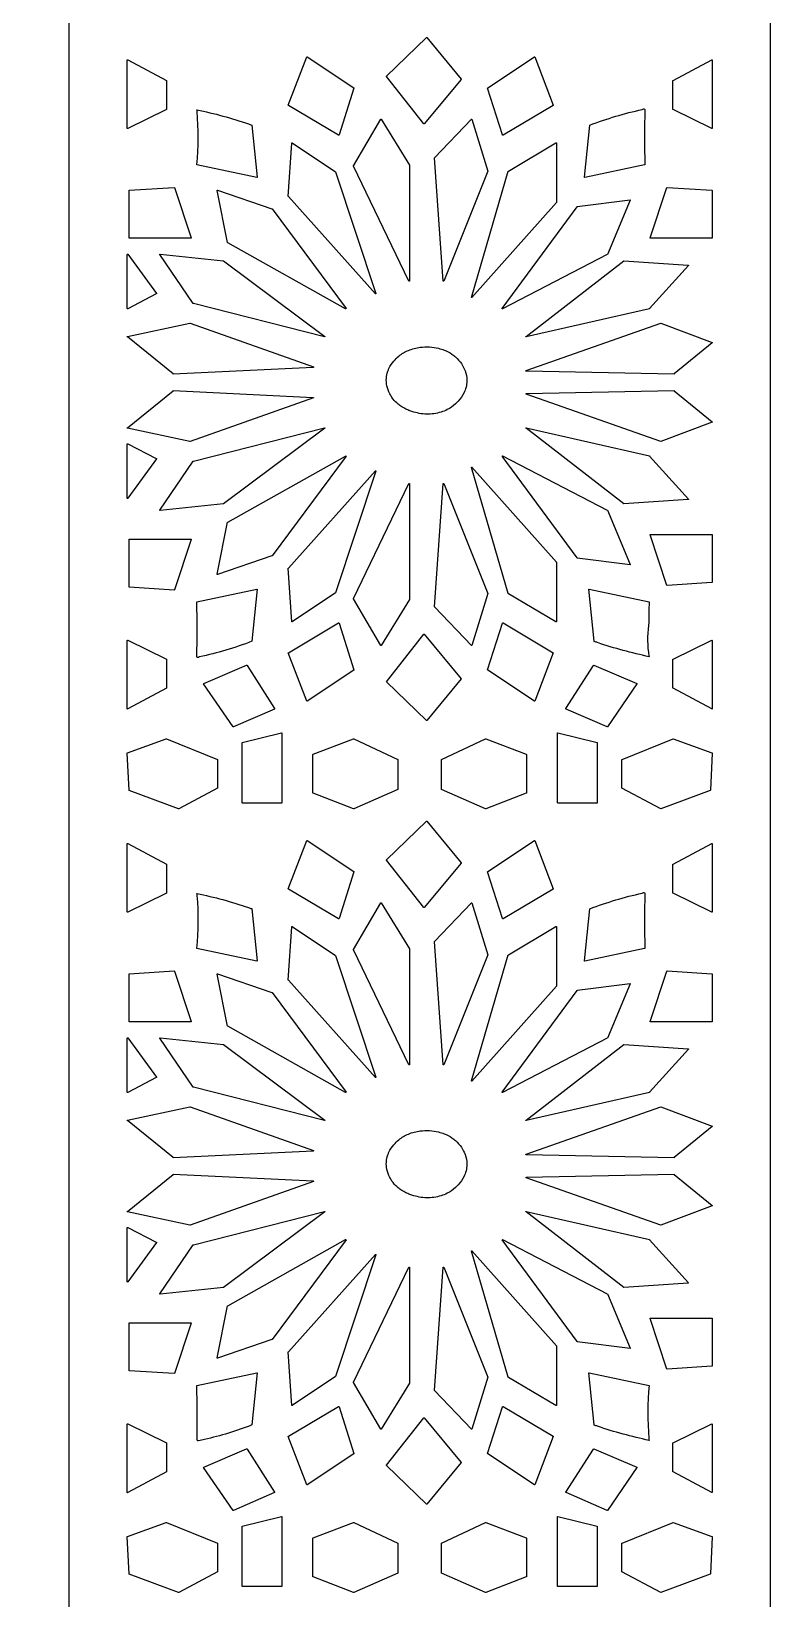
# Model space of a CAD drawing. Header units: millimetres. Extents: x -145 to 725, y -840 to 1160.
# Drawn here: x 420 to 725, y 145 to 792 of the extents above; entities that cross this region are included whole.
import ezdxf

# ---------------------------------------------------------------- set-up
doc = ezdxf.new("R2010")
doc.units = ezdxf.units.MM
doc.layers.add('Default', color=70, linetype='Continuous')

msp = doc.modelspace()

# ---------------------------------------------------------------- linework, layer by layer
at = {"layer": 'Default'}
msp.add_line((435, 1160), (435, -840), dxfattribs=at)
msp.add_lwpolyline([(435, 1160), (145, 1160), (-145, 1160), (-145, -840), (145, -840), (435, -840), (725, -840), (725, 1160)], close=True, dxfattribs=at)
for points in [[(566.33, 773.9), (582.76, 789.84, -0.435072), (582.94, 789.83), (597.18, 772.66, -0.364864), (597.18, 772.55), (581.85, 754.16, -0.459083), (581.66, 754.16), (566.32, 773.78, -0.385253)], [(475.4, 771.99), (475.4, 760.12, -0.268212), (475.34, 760.03), (459.34, 752.29, -0.341154), (459.19, 752.31, -0.208315), (459.17, 752.37), (459.17, 780.58, -0.390005), (459.3, 780.67, -0.076347), (459.34, 780.66), (475.34, 772.07, -0.291202)], [(533.53, 781.88), (552.8, 769, -0.354317), (552.84, 768.9), (546.66, 749.59, -0.435093), (546.48, 749.53), (525.76, 761.8, -0.388342), (525.71, 761.91), (533.35, 781.83, -0.443491)], [(635.14, 761.8), (614.42, 749.53, -0.363873), (614.26, 749.56, -0.100889), (614.24, 749.59), (608.06, 768.9, -0.319753), (608.1, 769), (627.37, 781.88, -0.360597), (627.53, 781.87, -0.105389), (627.55, 781.83), (635.19, 761.91, -0.353843)], [(684.6, 760.12), (684.6, 771.99, -0.26013), (684.66, 772.07), (700.66, 780.66, -0.337115), (700.81, 780.64, -0.224277), (700.83, 780.58), (700.83, 752.37, -0.389397), (700.7, 752.28, -0.065958), (700.66, 752.29), (684.66, 760.03, -0.306925)], [(487.91, 759.98, -0.031047), (509.27, 754.15, -0.001988), (510.59, 753.69, -0.321287), (510.67, 753.61), (512.85, 732.15, -0.393551), (512.72, 732.04), (512.7, 732.05), (487.96, 737.26, 0.040598), (488.07, 759.2, 0.122148)], [(672.94, 737.26), (648.2, 732.05, -0.369619), (648.06, 732.1, -0.157009), (648.05, 732.15), (650.24, 753.61, -0.039301), (671.96, 760.09), (671.97, 760.09, -0.214847), (672.42, 760.35, -0.191851), (672.89, 760.23, -0.151676), (673.03, 760.07, 0.017088), (673.03, 737.35, -0.334655)], [(564.1, 756.1), (575.74, 737.09, -0.140421), (575.75, 737.04), (575.75, 689.22, -0.776467), (575.53, 689.18), (552.62, 736.7, -0.249426), (552.63, 736.78), (563.9, 756.09, -0.544222)], [(589.7, 689.22), (586.07, 740.1, -0.213473), (586.09, 740.17), (601.36, 756.11, -0.58351), (601.56, 756.08), (601.56, 756.08), (608.11, 734.62, -0.171915), (608.11, 734.56), (589.93, 689.19, -0.542218), (589.72, 689.17, -0.146566)], [(527.35, 746.32), (545.17, 734.36, -0.168051), (545.2, 734.31), (561.93, 684.04, -0.688281), (561.73, 683.95), (525.73, 724.11, -0.204054), (525.71, 724.17), (527.16, 746.25, -0.51677)], [(601.34, 682.5), (616.61, 734.62, -0.189507), (616.66, 734.67), (636.29, 746.32, -0.454024), (636.47, 746.28, -0.118573), (636.47, 746.24), (636.47, 721.72, -0.183816), (636.45, 721.66), (601.55, 682.42, -0.553764), (601.34, 682.44, -0.20786)], [(459.89, 707), (459.89, 726.62, -0.348082), (460, 726.72), (478.54, 727.94, -0.326372), (478.66, 727.88), (478.66, 727.87), (485.57, 707.03, -0.377277), (485.49, 706.91, -0.057318), (485.46, 706.9), (460.01, 706.9, -0.333844), (459.9, 706.97, -0.087285)], [(549.39, 677.8), (500.67, 705.08, -0.22772), (500.62, 705.15), (496.26, 726.61, -0.488385), (496.41, 726.71), (518.96, 719.05, -0.152), (519.01, 719.01), (549.55, 677.93, -0.494369), (549.46, 677.79, -0.128005)], [(675.16, 707.03), (682.06, 727.87, -0.303537), (682.18, 727.94), (700.73, 726.72, -0.267642), (700.82, 726.66, -0.12097), (700.83, 726.62), (700.83, 707, -0.355753), (700.72, 706.9), (700.72, 706.9), (675.27, 706.9, -0.335937), (675.16, 706.97, -0.179979)], [(614.08, 677.93), (644.99, 719.93, -0.198653), (645.07, 719.97), (666.89, 722.73, -0.407113), (667.02, 722.66, -0.162856), (667.01, 722.6), (657.56, 700.23, -0.16679), (657.51, 700.17), (614.24, 677.8, -0.46922), (614.07, 677.85, -0.288409)], [(471.16, 683.93), (459.34, 677.8, -0.355387), (459.19, 677.82, -0.237636), (459.17, 677.88), (459.17, 700.26, -0.365915), (459.27, 700.36, -0.27671), (459.38, 700.31), (471.2, 684.06, -0.438598)], [(498.99, 697.57), (540.81, 666.3, -0.597002), (540.75, 666.14, -0.107699), (540.7, 666.14), (486.52, 679.93, -0.190932), (486.45, 679.98), (472.64, 700.21, -0.542452), (472.74, 700.35), (472.75, 700.35), (498.93, 697.59, -0.134841)], [(664.37, 697.6), (690.91, 695.76, -0.515323), (691.01, 695.64, -0.116496), (690.99, 695.6), (674.99, 677.82, -0.15123), (674.93, 677.79), (624.03, 666.14, -0.466255), (623.88, 666.22, -0.271128), (623.92, 666.3), (664.28, 697.57, -0.179097)], [(485.14, 671.84), (536.05, 653.75, -0.788219), (536.01, 653.56), (536.01, 653.56), (478.2, 650.8, -0.188634), (478.11, 650.83), (459.2, 666.16, -0.609808), (459.25, 666.32), (485.07, 671.84, -0.137896)], [(685.08, 650.8), (623.99, 652.03, -0.559991), (623.89, 652.16, -0.218751), (623.95, 652.22), (679.58, 671.84, -0.175925), (679.68, 671.84), (700.77, 663.87, -0.612357), (700.8, 663.71), (685.16, 650.83, -0.173252)], [(582.85, 634.2, -0.068165), (576.79, 635.35, -0.018332), (575.15, 635.97, -0.056741), (571.81, 637.84, -0.023658), (570.53, 638.86, -0.064014), (568.54, 641.11, -0.041877), (567.67, 642.64, -0.07775), (566.42, 646.01, -0.133544), (566.83, 651.95, -0.025756), (567.29, 653.08, -0.061011), (569.3, 656.18, -0.044453), (571.4, 658.25, -0.072767), (575.3, 660.57, -0.06443), (580.24, 661.86, -0.092176), (587.78, 661.44, -0.035694), (590.12, 660.71, -0.058051), (593.33, 659.02, -0.036229), (594.75, 657.89, -0.061687), (597.22, 655.12, -0.044168), (598.42, 653.03, -0.08405), (599.44, 649.3, -0.113781), (598.76, 644.14, -0.022101), (598.34, 643.15, -0.070272), (595.86, 639.56, -0.023478), (594.75, 638.45, -0.071074), (591.39, 636.1, -0.042337), (588.82, 635.07, -0.075667)], [(478.2, 643.95), (536.01, 641.19, -0.563864), (536.11, 641.06, -0.2084), (536.05, 641), (485.14, 622.92, -0.137807), (485.07, 622.91), (459.25, 628.43, -0.69256), (459.2, 628.59), (478.11, 643.92, -0.178487)], [(679.58, 622.92), (623.95, 642.53, -0.789035), (623.99, 642.72), (623.99, 642.72), (685.08, 643.95, -0.184088), (685.16, 643.92), (700.8, 631.04, -0.562993), (700.77, 630.89), (679.68, 622.92, -0.175566)], [(472.64, 594.54), (486.45, 614.78, -0.174423), (486.52, 614.82), (540.7, 628.62, -0.467643), (540.84, 628.54, -0.281397), (540.81, 628.45), (498.99, 597.18, -0.134059), (498.93, 597.16), (472.75, 594.4, -0.493192), (472.62, 594.5, -0.142089)], [(664.28, 597.18), (623.92, 628.45, -0.589798), (623.97, 628.62, -0.101883), (624.03, 628.62), (674.93, 616.97, -0.162034), (674.99, 616.93), (690.99, 599.15, -0.563857), (690.91, 599), (690.91, 599), (664.37, 597.16, -0.186951)], [(471.2, 615.75), (459.38, 599.5, -0.449433), (459.18, 599.5, -0.23657), (459.17, 599.55), (459.17, 621.93, -0.35362), (459.28, 622.03, -0.11589), (459.34, 622.01), (471.16, 615.88, -0.489108)], [(518.96, 575.7), (496.41, 568.04, -0.398415), (496.26, 568.09, -0.165449), (496.26, 568.15), (500.62, 589.61, -0.210051), (500.67, 589.67), (549.39, 616.95, -0.489451), (549.57, 616.9, -0.283357), (549.55, 616.82), (519.01, 575.74, -0.15133)], [(614.24, 616.96), (657.51, 594.58, -0.184006), (657.56, 594.53), (667.01, 572.15, -0.463848), (666.9, 572.02), (666.89, 572.02), (645.07, 574.78, -0.210212), (644.99, 574.82), (614.08, 616.82, -0.488861), (614.16, 616.97, -0.151499)], [(545.17, 560.39), (527.35, 548.43, -0.435982), (527.17, 548.47), (527.16, 548.51), (525.71, 570.58, -0.203097), (525.73, 570.64), (561.73, 610.8, -0.542639), (561.93, 610.78, -0.222525), (561.93, 610.72), (545.2, 560.44, -0.164767)], [(616.61, 560.14), (601.34, 612.25, -0.686973), (601.55, 612.33), (636.45, 573.09, -0.186194), (636.47, 573.04), (636.47, 548.51, -0.512392), (636.29, 548.43), (616.66, 560.08, -0.19074)], [(575.74, 557.66), (564.1, 538.66, -0.546929), (563.9, 538.66), (552.63, 557.97, -0.251812), (552.62, 558.05), (575.53, 605.57, -0.547032), (575.74, 605.58, -0.140992), (575.75, 605.53), (575.75, 557.71, -0.136754)], [(601.36, 538.64), (586.09, 554.58, -0.220153), (586.07, 554.65), (589.7, 605.54, -0.799484), (589.93, 605.56), (608.11, 560.19, -0.172409), (608.11, 560.14), (601.56, 538.68, -0.524675)], [(682.06, 563.51), (675.16, 584.35, -0.377277), (675.24, 584.47, -0.057317), (675.27, 584.48), (700.72, 584.48, -0.333845), (700.83, 584.41, -0.087285), (700.83, 584.38), (700.83, 564.76, -0.348082), (700.73, 564.66), (682.18, 563.44, -0.326372), (682.07, 563.5)], [(485.57, 582.51), (478.66, 561.67, -0.303537), (478.54, 561.6), (460, 562.82, -0.267642), (459.9, 562.88, -0.12097), (459.89, 562.92), (459.89, 582.54, -0.355753), (460, 582.64), (460.01, 582.64), (485.46, 582.64, -0.335937), (485.57, 582.57, -0.179979)], [(487.96, 556.77), (512.7, 561.98, -0.36962), (512.84, 561.93, -0.157008), (512.85, 561.88), (510.67, 540.42, -0.039301), (488.94, 533.94), (488.93, 533.94, -0.214848), (488.48, 533.67, -0.191852), (488.01, 533.8, -0.151675), (487.88, 533.96, 0.017088), (487.88, 556.67, -0.334686)], [(674.81, 534.04, -0.031101), (653.49, 539.87, -0.002049), (652.13, 540.34, -0.321321), (652.05, 540.42), (649.87, 561.88, -0.393536), (650, 561.98), (650.01, 561.98), (674.76, 556.77, -0.001825), (674.59, 546.94), (674.59, 546.94, 0.078628), (674.72, 534.32, 0.069553)], [(546.66, 547.92), (552.84, 528.61, -0.319754), (552.8, 528.51), (533.53, 515.63, -0.360598), (533.37, 515.65, -0.105387), (533.35, 515.68), (525.71, 535.61, -0.353842), (525.76, 535.71), (546.48, 547.98, -0.363873), (546.64, 547.96, -0.100891)], [(627.37, 515.63), (608.1, 528.51, -0.354318), (608.06, 528.61), (614.24, 547.92, -0.435095), (614.42, 547.98), (635.14, 535.71, -0.38834), (635.19, 535.61), (627.55, 515.68, -0.443489)], [(475.4, 532.99), (475.4, 521.11, -0.26013), (475.34, 521.03), (459.34, 512.45, -0.337115), (459.19, 512.47, -0.224277), (459.17, 512.53), (459.17, 540.73, -0.389397), (459.31, 540.83, -0.065958), (459.34, 540.82), (475.34, 533.07, -0.306925)], [(566.32, 523.73), (581.66, 543.35, -0.456141), (581.85, 543.36), (597.18, 524.96, -0.365016), (597.18, 524.85), (582.94, 507.68, -0.424435), (582.76, 507.67), (566.33, 523.62, -0.394101)], [(684.6, 521.11), (684.6, 532.99, -0.268212), (684.66, 533.07), (700.66, 540.82, -0.341154), (700.81, 540.79, -0.208315), (700.83, 540.73), (700.83, 512.53, -0.390005), (700.7, 512.44, -0.076348), (700.66, 512.45), (684.66, 521.03, -0.291202)], [(508.65, 530.47), (520.02, 512.58, -0.43988), (519.97, 512.44), (503.06, 505.05, -0.320783), (502.92, 505.07), (502.91, 505.08), (490.73, 522.79, -0.447473), (490.77, 522.92), (490.77, 522.92), (508.5, 530.51, -0.32152), (508.64, 530.49)], [(640.44, 512.58), (651.8, 530.47, -0.34417), (651.96, 530.51), (669.68, 522.92, -0.413927), (669.74, 522.81, -0.07516), (669.73, 522.79), (657.55, 505.08, -0.337967), (657.4, 505.05), (640.49, 512.44, -0.413893), (640.43, 512.56)], [(475.33, 500.16), (496.42, 491.58, -0.328431), (496.49, 491.49), (496.49, 479.84, -0.263614), (496.43, 479.76), (480.43, 471.18, -0.214637), (480.32, 471.17), (459.96, 478.83, -0.322823), (459.89, 478.92), (459.17, 494.25, -0.309297), (459.24, 494.34), (475.24, 500.16, -0.185217)], [(506.62, 473.71), (506.62, 498.54, -0.313956), (506.7, 498.63), (522.88, 502.62, -0.371406), (523.02, 502.57, -0.132815), (523.03, 502.53), (523.03, 473.71, -0.355886), (522.91, 473.61), (506.73, 473.61, -0.312028), (506.63, 473.68, -0.103796)], [(552.68, 471.17), (535.96, 477.61, -0.333557), (535.89, 477.7), (535.89, 493.64, -0.290236), (535.96, 493.73), (552.68, 500.16, -0.203522), (552.79, 500.16), (570.97, 491.58, -0.31042), (571.02, 491.49), (571.02, 479.23, -0.277558), (570.96, 479.14), (552.78, 471.17, -0.195533)], [(624.11, 493.64), (624.11, 477.7, -0.290236), (624.04, 477.61), (607.32, 471.17, -0.1964), (607.22, 471.17), (589.04, 479.14, -0.320511), (588.98, 479.23), (588.98, 491.49, -0.269904), (589.03, 491.58), (607.21, 500.16, -0.202156), (607.32, 500.16), (624.04, 493.73, -0.333557)], [(637.12, 502.62), (653.3, 498.63, -0.338747), (653.38, 498.55), (653.38, 498.54), (653.38, 473.71, -0.355888), (653.27, 473.61), (637.09, 473.61, -0.312009), (636.98, 473.68, -0.103813), (636.97, 473.71), (636.97, 502.53, -0.394029), (637.11, 502.62)], [(700.04, 478.83), (679.68, 471.17, -0.21791), (679.57, 471.18), (663.57, 479.76, -0.289603), (663.52, 479.84), (663.52, 491.49, -0.284942), (663.58, 491.58), (684.67, 500.16, -0.184504), (684.77, 500.16), (700.76, 494.34, -0.352307), (700.83, 494.25), (700.11, 478.92, -0.278825)], [(566.33, 450.17), (582.76, 466.11, -0.435073), (582.94, 466.1), (597.18, 448.93, -0.364863), (597.18, 448.82), (581.85, 430.43, -0.459084), (581.66, 430.43), (566.32, 450.05, -0.385252)], [(475.4, 448.27), (475.4, 436.39, -0.268212), (475.34, 436.31), (459.34, 428.56, -0.341154), (459.19, 428.59, -0.208315), (459.17, 428.65), (459.17, 456.85, -0.390005), (459.3, 456.94, -0.076348), (459.34, 456.93), (475.34, 448.35, -0.291202)], [(533.53, 458.15), (552.8, 445.28, -0.354317), (552.84, 445.18), (546.66, 425.86, -0.435093), (546.48, 425.81), (525.76, 438.07, -0.388342), (525.71, 438.18), (533.35, 458.11, -0.443492)], [(635.14, 438.07), (614.42, 425.81, -0.363873), (614.26, 425.83, -0.100889), (614.24, 425.86), (608.06, 445.18, -0.319753), (608.1, 445.28), (627.37, 458.15, -0.360597), (627.53, 458.14, -0.10539), (627.55, 458.11), (635.19, 438.18, -0.353843)], [(684.6, 436.39), (684.6, 448.27, -0.26013), (684.66, 448.35), (700.66, 456.93, -0.337115), (700.81, 456.91, -0.224277), (700.83, 456.85), (700.83, 428.65, -0.389397), (700.7, 428.55, -0.065958), (700.66, 428.56), (684.66, 436.31, -0.306925)], [(487.91, 436.26, -0.031109), (509.23, 430.44, -0.002058), (510.59, 429.96, -0.321285), (510.67, 429.88), (512.85, 408.42, -0.393532), (512.72, 408.32), (512.7, 408.32), (487.96, 413.53, 0.042186), (488.08, 435.33, 0.1374)], [(672.94, 413.53), (648.2, 408.32, -0.369618), (648.06, 408.37, -0.15701), (648.05, 408.42), (650.24, 429.88, -0.039301), (671.96, 436.36), (671.97, 436.36, -0.214847), (672.42, 436.63, -0.191851), (672.89, 436.5, -0.151675), (673.03, 436.34, 0.017088), (673.03, 413.63, -0.334668)], [(564.1, 432.37), (575.74, 413.36, -0.140421), (575.75, 413.32), (575.75, 365.5, -0.776468), (575.53, 365.46), (552.62, 412.98, -0.249426), (552.63, 413.05), (563.9, 432.37, -0.544222)], [(589.7, 365.49), (586.07, 416.38, -0.213473), (586.09, 416.44), (601.36, 432.39, -0.583511), (601.56, 432.35), (601.56, 432.35), (608.11, 410.89, -0.171915), (608.11, 410.83), (589.93, 365.46, -0.542218), (589.72, 365.44, -0.146566)], [(527.35, 422.59), (545.17, 410.64, -0.168051), (545.2, 410.59), (561.93, 360.31, -0.688281), (561.73, 360.23), (525.73, 400.38, -0.204054), (525.71, 400.45), (527.16, 422.52, -0.51677)], [(601.34, 358.77), (616.61, 410.89, -0.189507), (616.66, 410.95), (636.29, 422.59, -0.454024), (636.47, 422.55, -0.118573), (636.47, 422.52), (636.47, 397.99, -0.183816), (636.45, 397.93), (601.55, 358.69, -0.553764), (601.34, 358.71, -0.20786)], [(459.89, 383.28), (459.89, 402.9, -0.348081), (460, 402.99), (478.54, 404.22, -0.326372), (478.66, 404.16), (478.66, 404.15), (485.57, 383.3, -0.377277), (485.49, 383.18, -0.057317), (485.46, 383.18), (460.01, 383.18, -0.333844), (459.9, 383.25, -0.087285)], [(549.39, 354.07), (500.67, 381.36, -0.22772), (500.62, 381.42), (496.26, 402.88, -0.488385), (496.41, 402.99), (518.96, 395.32, -0.152), (519.01, 395.28), (549.55, 354.2, -0.494369), (549.46, 354.06, -0.128005)], [(675.16, 383.3), (682.06, 404.15, -0.303537), (682.18, 404.22), (700.73, 402.99, -0.267642), (700.82, 402.94, -0.12097), (700.83, 402.9), (700.83, 383.28, -0.355753), (700.72, 383.18), (700.72, 383.18), (675.27, 383.18, -0.335937), (675.16, 383.24, -0.179978)], [(614.08, 354.2), (644.99, 396.2, -0.198653), (645.07, 396.25), (666.89, 399.01, -0.407113), (667.02, 398.93, -0.162856), (667.01, 398.88), (657.56, 376.5, -0.166789), (657.51, 376.45), (614.24, 354.07, -0.46922), (614.07, 354.12, -0.28841)], [(471.16, 360.2), (459.34, 354.07, -0.355388), (459.19, 354.09, -0.237638), (459.17, 354.15), (459.17, 376.53, -0.365916), (459.27, 376.63, -0.27671), (459.38, 376.58), (471.2, 360.33, -0.438596)], [(498.99, 373.84), (540.81, 342.58, -0.597002), (540.75, 342.41, -0.107699), (540.7, 342.41), (486.52, 356.21, -0.190933), (486.45, 356.25), (472.64, 376.48, -0.542452), (472.74, 376.63), (472.75, 376.63), (498.93, 373.87, -0.13484)], [(664.37, 373.87), (690.91, 372.03, -0.515323), (691.01, 371.91, -0.116496), (690.99, 371.87), (674.99, 354.09, -0.15123), (674.93, 354.06), (624.03, 342.41, -0.466255), (623.88, 342.49, -0.271127), (623.92, 342.57), (664.28, 373.84, -0.179097)], [(485.14, 348.11), (536.05, 330.02, -0.788219), (536.01, 329.84), (536.01, 329.84), (478.2, 327.08, -0.188634), (478.11, 327.11), (459.2, 342.43, -0.609808), (459.25, 342.6), (485.07, 348.12, -0.137896)], [(685.08, 327.08), (623.99, 328.3, -0.559991), (623.89, 328.43, -0.218751), (623.95, 328.49), (679.58, 348.11, -0.175926), (679.68, 348.11), (700.77, 340.14, -0.612357), (700.8, 339.98), (685.16, 327.11, -0.173251)], [(582.85, 310.47, -0.068165), (576.79, 311.62, -0.018332), (575.15, 312.24, -0.056741), (571.81, 314.11, -0.023658), (570.53, 315.13, -0.064014), (568.54, 317.38, -0.041877), (567.67, 318.91, -0.07775), (566.42, 322.28, -0.133544), (566.83, 328.22, -0.025756), (567.29, 329.36, -0.061011), (569.3, 332.45, -0.044453), (571.4, 334.52, -0.072767), (575.3, 336.85, -0.06443), (580.24, 338.13, -0.092176), (587.78, 337.71, -0.035694), (590.12, 336.99, -0.058051), (593.33, 335.29, -0.036229), (594.75, 334.16, -0.061687), (597.22, 331.4, -0.044168), (598.42, 329.31, -0.08405), (599.44, 325.57, -0.113781), (598.76, 320.41, -0.022101), (598.34, 319.43, -0.070272), (595.86, 315.83, -0.023478), (594.75, 314.73, -0.071074), (591.39, 312.37, -0.042337), (588.82, 311.34, -0.075667)], [(478.2, 320.22), (536.01, 317.46, -0.563864), (536.11, 317.33, -0.208401), (536.05, 317.28), (485.14, 299.19, -0.137808), (485.07, 299.18), (459.25, 304.7, -0.69256), (459.2, 304.87), (478.11, 320.19, -0.178487)], [(679.58, 299.19), (623.95, 318.81, -0.789034), (623.99, 318.99), (623.99, 319), (685.08, 320.22, -0.184087), (685.16, 320.19), (700.8, 307.32, -0.562993), (700.77, 307.16), (679.68, 299.19, -0.175567)], [(472.64, 270.82), (486.45, 291.05, -0.174424), (486.52, 291.09), (540.7, 304.89, -0.467644), (540.84, 304.81, -0.281396), (540.81, 304.72), (498.99, 273.45, -0.134059), (498.93, 273.43), (472.75, 270.67, -0.493192), (472.62, 270.77, -0.142088)], [(664.28, 273.46), (623.92, 304.72, -0.589798), (623.97, 304.89, -0.101883), (624.03, 304.89), (674.93, 293.24, -0.162037), (674.99, 293.21), (690.99, 275.43, -0.563857), (690.91, 275.27), (690.91, 275.27), (664.37, 273.43, -0.186951)], [(471.2, 292.02), (459.38, 275.78, -0.449434), (459.18, 275.78, -0.236569), (459.17, 275.83), (459.17, 298.21, -0.35362), (459.28, 298.3, -0.115889), (459.34, 298.29), (471.16, 292.16, -0.489108)], [(518.96, 251.98), (496.41, 244.31, -0.398415), (496.26, 244.37, -0.165449), (496.26, 244.42), (500.62, 265.88, -0.210051), (500.67, 265.94), (549.39, 293.23, -0.489453), (549.57, 293.18, -0.283355), (549.55, 293.1), (519.01, 252.02, -0.151329)], [(614.24, 293.23), (657.51, 270.85, -0.184006), (657.56, 270.8), (667.01, 248.42, -0.463848), (666.9, 248.29), (666.89, 248.29), (645.07, 251.05, -0.210212), (644.99, 251.1), (614.08, 293.1, -0.488861), (614.16, 293.24, -0.151499)], [(545.17, 236.66), (527.35, 224.71, -0.435982), (527.17, 224.75), (527.16, 224.78), (525.71, 246.85, -0.203097), (525.73, 246.92), (561.73, 287.07, -0.54264), (561.93, 287.06, -0.222524), (561.93, 286.99), (545.2, 236.71, -0.164766)], [(616.61, 236.41), (601.34, 288.53, -0.686974), (601.55, 288.61), (636.45, 249.37, -0.186194), (636.47, 249.31), (636.47, 224.78, -0.512396), (636.29, 224.7), (616.66, 236.35, -0.190738)], [(575.74, 233.94), (564.1, 214.93, -0.546928), (563.9, 214.93), (552.63, 234.24, -0.251813), (552.62, 234.32), (575.53, 281.84, -0.547032), (575.74, 281.85, -0.140992), (575.75, 281.8), (575.75, 233.98, -0.136754)], [(601.36, 214.91), (586.09, 230.85, -0.220152), (586.07, 230.92), (589.7, 281.81, -0.799483), (589.93, 281.84), (608.11, 236.47, -0.172409), (608.11, 236.41), (601.56, 214.95, -0.524676)], [(682.06, 239.78), (675.16, 260.63, -0.377278), (675.24, 260.74, -0.057318), (675.27, 260.75), (700.72, 260.75, -0.333845), (700.83, 260.68, -0.087285), (700.83, 260.65), (700.83, 241.03, -0.348085), (700.73, 240.94), (682.18, 239.71, -0.326373), (682.07, 239.77)], [(485.57, 258.79), (478.66, 237.94, -0.303537), (478.54, 237.87), (460, 239.1, -0.267642), (459.9, 239.15, -0.12097), (459.89, 239.19), (459.89, 258.81, -0.355753), (460, 258.91), (460.01, 258.91), (485.46, 258.91, -0.335937), (485.57, 258.84, -0.179979)], [(487.96, 233.04), (512.7, 238.25, -0.367826), (512.84, 238.2, -0.158503), (512.85, 238.15), (510.67, 216.69, -0.039879), (491.11, 210.68, -0.004935), (488.59, 210.14, -0.195089), (488.13, 210.29, -0.104266), (488.01, 210.43, -0.254496), (488.02, 210.75, 0.013596), (487.88, 232.95, -0.334877)], [(674.81, 210.31, -0.031045), (653.45, 216.15, -0.001986), (652.13, 216.61, -0.321316), (652.05, 216.69), (649.87, 238.15, -0.393552), (650, 238.26), (650.01, 238.25), (674.76, 233.04, 0.040599), (674.65, 211.1, 0.122093)], [(546.66, 224.2), (552.84, 204.88, -0.319753), (552.8, 204.78), (533.53, 191.91, -0.360599), (533.37, 191.92, -0.105387), (533.35, 191.95), (525.71, 211.88, -0.353841), (525.76, 211.99), (546.48, 224.25, -0.363874), (546.64, 224.23, -0.100891)], [(627.37, 191.91), (608.1, 204.78, -0.354317), (608.06, 204.88), (614.24, 224.2, -0.435096), (614.42, 224.25), (635.14, 211.99, -0.38834), (635.19, 211.88), (627.55, 191.95, -0.44349)], [(475.4, 209.26), (475.4, 197.39, -0.260129), (475.34, 197.31), (459.34, 188.72, -0.337114), (459.19, 188.74, -0.22428), (459.17, 188.8), (459.17, 217.01, -0.389397), (459.31, 217.1, -0.065958), (459.34, 217.09), (475.34, 209.35, -0.306925)], [(566.32, 200.01), (581.66, 219.63, -0.456141), (581.85, 219.63), (597.18, 201.24, -0.365016), (597.18, 201.12), (582.94, 183.96, -0.424434), (582.76, 183.95), (566.33, 199.89, -0.394102)], [(684.6, 197.39), (684.6, 209.26, -0.268212), (684.66, 209.35), (700.66, 217.09, -0.341153), (700.81, 217.07, -0.208316), (700.83, 217.01), (700.83, 188.8, -0.390005), (700.7, 188.71, -0.076349), (700.66, 188.72), (684.66, 197.31, -0.291201)], [(508.65, 206.74), (520.02, 188.85, -0.439878), (519.97, 188.72), (503.06, 181.32, -0.320783), (502.92, 181.34), (502.91, 181.36), (490.73, 199.06, -0.447473), (490.77, 199.2), (490.77, 199.2), (508.5, 206.78, -0.321521), (508.64, 206.76)], [(640.44, 188.85), (651.8, 206.74, -0.344168), (651.96, 206.78), (669.68, 199.2, -0.413928), (669.74, 199.09, -0.07516), (669.73, 199.06), (657.55, 181.36, -0.33797), (657.4, 181.32), (640.49, 188.72, -0.413894), (640.43, 188.83)], [(475.33, 176.44), (496.42, 167.85, -0.328433), (496.49, 167.76), (496.49, 156.12, -0.263613), (496.43, 156.03), (480.43, 147.45, -0.214637), (480.32, 147.44), (459.96, 155.11, -0.322824), (459.89, 155.19), (459.17, 170.52, -0.309299), (459.24, 170.61), (475.24, 176.44, -0.185213)], [(506.62, 149.98), (506.62, 174.82, -0.313956), (506.7, 174.91), (522.88, 178.89, -0.371406), (523.02, 178.84, -0.132816), (523.03, 178.8), (523.03, 149.98, -0.355886), (522.91, 149.89), (506.73, 149.89, -0.312028), (506.63, 149.95, -0.103797)], [(552.68, 147.44), (535.96, 153.88, -0.333558), (535.89, 153.97), (535.89, 169.91, -0.290237), (535.96, 170), (552.68, 176.44, -0.203519), (552.79, 176.43), (570.97, 167.85, -0.310422), (571.02, 167.76), (571.02, 155.5, -0.277557), (570.96, 155.42), (552.78, 147.45, -0.195533)], [(624.11, 169.91), (624.11, 153.97, -0.290237), (624.04, 153.88), (607.32, 147.44, -0.1964), (607.22, 147.45), (589.04, 155.42, -0.320509), (588.98, 155.5), (588.98, 167.76, -0.269906), (589.03, 167.85), (607.21, 176.43, -0.202153), (607.32, 176.44), (624.04, 170, -0.333558)], [(637.12, 178.89), (653.3, 174.91, -0.338746), (653.38, 174.82), (653.38, 174.82), (653.38, 149.98, -0.355888), (653.27, 149.89), (637.09, 149.89, -0.312009), (636.98, 149.95, -0.103813), (636.97, 149.98), (636.97, 178.8, -0.394028), (637.11, 178.9)], [(700.04, 155.11), (679.68, 147.44, -0.217912), (679.57, 147.45), (663.57, 156.03, -0.289602), (663.52, 156.12), (663.52, 167.76, -0.284944), (663.58, 167.85), (684.67, 176.44, -0.1845), (684.77, 176.44), (700.76, 170.61, -0.35231), (700.83, 170.52), (700.11, 155.19, -0.278826)]]:
    msp.add_lwpolyline(points, format="xyb", close=True, dxfattribs=at)

doc.saveas('drawing.dxf')
